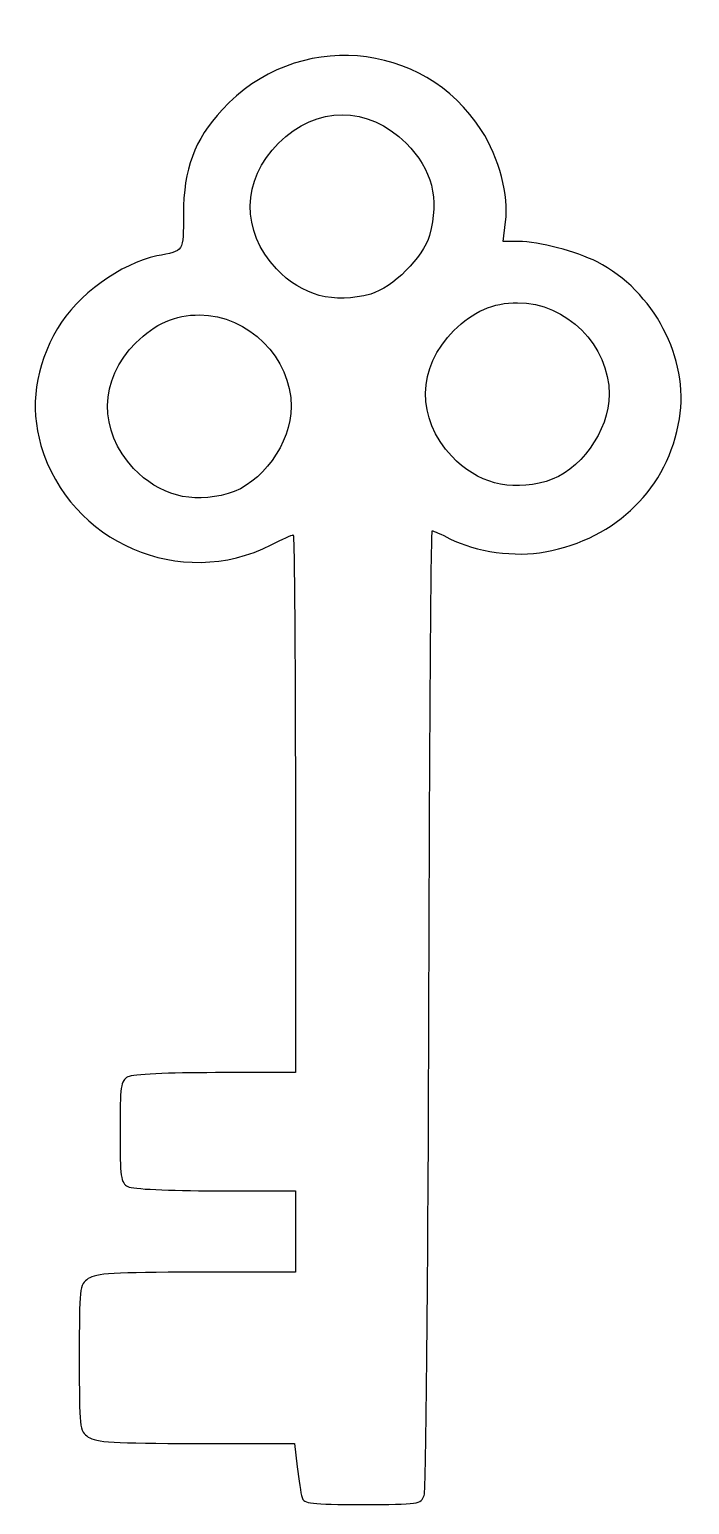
# Model space of a CAD drawing. Header units: centimetres. Extents: x -4.4 to 4.4, y -9.7 to 10.1.
import ezdxf

# ---------------------------------------------------------------- set-up
doc = ezdxf.new("R2010")
doc.units = ezdxf.units.CM
doc.header["$MEASUREMENT"] = 0
doc.layers.add('Camada 1', color=7, linetype='Continuous')

msp = doc.modelspace()

# ---------------------------------------------------------------- linework, layer by layer
at = {"layer": 'Camada 1'}
for points, knots in [([(-0.75224, -9.61018), (-0.76748, -9.55763), (-0.79653, -9.37343), (-0.81677, -9.20084), (-0.81677, -9.20084), (-0.81677, -9.20084), (-0.8536, -8.88704), (-0.8536, -8.88704), (-0.8536, -8.88704), (-0.8536, -8.88704), (-2.17228, -8.88705), (-2.17228, -8.88705), (-2.17228, -8.88705), (-3.27744, -8.88705), (-3.51062, -8.87329), (-3.61225, -8.80209), (-3.61225, -8.80209), (-3.72994, -8.7197), (-3.73356, -8.68782), (-3.73356, -7.74095), (-3.73356, -7.74095), (-3.73356, -6.79408), (-3.72994, -6.76223), (-3.61225, -6.67984), (-3.61225, -6.67984), (-3.51057, -6.60864), (-3.27686, -6.59488), (-2.16598, -6.59488), (-2.16598, -6.59488), (-2.16598, -6.59488), (-0.84103, -6.59489), (-0.84103, -6.59489), (-0.84103, -6.59489), (-0.84103, -6.59489), (-0.84103, -6.04913), (-0.84103, -6.04913), (-0.84103, -6.04913), (-0.84103, -6.04913), (-0.84103, -5.50337), (-0.84103, -5.50337), (-0.84103, -5.50337), (-0.84103, -5.50337), (-1.90889, -5.50337), (-1.90889, -5.50337), (-1.90889, -5.50337), (-2.54056, -5.50337), (-3.0198, -5.48027), (-3.08226, -5.44685), (-3.08226, -5.44685), (-3.17788, -5.39563), (-3.1878, -5.32683), (-3.1878, -4.712), (-3.1878, -4.712), (-3.1878, -4.09719), (-3.17788, -4.02837), (-3.08226, -3.97717), (-3.08226, -3.97717), (-3.01979, -3.94375), (-2.54055, -3.92065), (-1.90889, -3.92065), (-1.90889, -3.92065), (-1.90889, -3.92065), (-0.84103, -3.92066), (-0.84103, -3.92066), (-0.84103, -3.92066), (-0.84103, -3.92066), (-0.84103, -0.31862), (-0.84103, -0.31862), (-0.84103, -0.31862), (-0.84103, 1.66245), (-0.85415, 3.28339), (-0.87013, 3.28339), (-0.87013, 3.28339), (-0.88611, 3.28339), (-1.01803, 3.2232), (-1.16326, 3.14962), (-1.16326, 3.14962), (-2.3764, 2.53486), (-3.85934, 3.17499), (-4.24605, 4.48032), (-4.24605, 4.48032), (-4.39938, 4.99782), (-4.32318, 5.53921), (-4.02533, 6.0484), (-4.02533, 6.0484), (-3.7685, 6.4875), (-3.16998, 6.92481), (-2.69659, 7.01916), (-2.69659, 7.01916), (-2.32239, 7.09377), (-2.34162, 7.06356), (-2.3394, 7.58066), (-2.3394, 7.58066), (-2.33683, 8.18626), (-2.19486, 8.5697), (-1.82243, 8.97724), (-1.82243, 8.97724), (-0.83899, 10.0532), (0.87402, 9.91723), (1.65219, 8.70144), (1.65219, 8.70144), (1.88574, 8.33661), (2.01983, 7.82511), (1.97347, 7.47573), (1.97347, 7.47573), (1.97347, 7.47573), (1.93862, 7.21281), (1.93862, 7.21281), (1.93862, 7.21281), (1.93862, 7.21281), (2.14733, 7.21282), (2.14733, 7.21282), (2.14733, 7.21282), (2.41392, 7.21282), (2.92095, 7.08108), (3.19775, 6.93988), (3.19775, 6.93988), (3.95613, 6.55301), (4.43417, 5.64228), (4.30093, 4.83835), (4.30093, 4.83835), (4.14723, 3.91048), (3.46477, 3.23376), (2.50229, 3.05477), (2.50229, 3.05477), (2.10618, 2.98111), (1.57358, 3.05498), (1.22747, 3.23156), (1.22747, 3.23156), (1.11272, 3.29006), (1.00636, 3.33795), (0.99096, 3.33795), (0.99096, 3.33795), (0.97561, 3.33795), (0.95535, 0.45838), (0.94598, -3.06108), (0.94598, -3.06108), (0.93661, -6.58054), (0.90851, -9.51535), (0.88351, -9.5829), (0.88351, -9.5829), (0.83932, -9.70239), (0.81721, -9.70569), (0.05682, -9.70569), (0.05682, -9.70569), (-0.64037, -9.70567), (-0.7275, -9.69541), (-0.75224, -9.61018)], [0, 0, 0, 0, 0.02631579, 0.02631579, 0.02631579, 0.02631579, 0.05263158, 0.05263158, 0.05263158, 0.05263158, 0.07894737, 0.07894737, 0.07894737, 0.07894737, 0.10526316, 0.10526316, 0.10526316, 0.10526316, 0.13157895, 0.13157895, 0.13157895, 0.13157895, 0.15789474, 0.15789474, 0.15789474, 0.15789474, 0.18421053, 0.18421053, 0.18421053, 0.18421053, 0.21052632, 0.21052632, 0.21052632, 0.21052632, 0.23684211, 0.23684211, 0.23684211, 0.23684211, 0.26315789, 0.26315789, 0.26315789, 0.26315789, 0.28947368, 0.28947368, 0.28947368, 0.28947368, 0.31578947, 0.31578947, 0.31578947, 0.31578947, 0.34210526, 0.34210526, 0.34210526, 0.34210526, 0.36842105, 0.36842105, 0.36842105, 0.36842105, 0.39473684, 0.39473684, 0.39473684, 0.39473684, 0.42105263, 0.42105263, 0.42105263, 0.42105263, 0.44736842, 0.44736842, 0.44736842, 0.44736842, 0.47368421, 0.47368421, 0.47368421, 0.47368421, 0.5, 0.5, 0.5, 0.5, 0.52631579, 0.52631579, 0.52631579, 0.52631579, 0.55263158, 0.55263158, 0.55263158, 0.55263158, 0.57894737, 0.57894737, 0.57894737, 0.57894737, 0.60526316, 0.60526316, 0.60526316, 0.60526316, 0.63157895, 0.63157895, 0.63157895, 0.63157895, 0.65789474, 0.65789474, 0.65789474, 0.65789474, 0.68421053, 0.68421053, 0.68421053, 0.68421053, 0.71052632, 0.71052632, 0.71052632, 0.71052632, 0.73684211, 0.73684211, 0.73684211, 0.73684211, 0.76315789, 0.76315789, 0.76315789, 0.76315789, 0.78947368, 0.78947368, 0.78947368, 0.78947368, 0.81578947, 0.81578947, 0.81578947, 0.81578947, 0.84210526, 0.84210526, 0.84210526, 0.84210526, 0.86842105, 0.86842105, 0.86842105, 0.86842105, 0.89473684, 0.89473684, 0.89473684, 0.89473684, 0.92105263, 0.92105263, 0.92105263, 0.92105263, 0.94736842, 0.94736842, 0.94736842, 0.94736842, 1, 1, 1, 1]), ([(0.16865, 6.50982), (0.45826, 6.59002), (0.87334, 7.00501), (0.95351, 7.29471), (0.95351, 7.29471), (1.09025, 7.78855), (0.99119, 8.179), (0.64001, 8.53016), (0.64001, 8.53016), (0.13444, 9.03578), (-0.5612, 9.03578), (-1.06676, 8.53016), (-1.06676, 8.53016), (-1.55907, 8.0379), (-1.57074, 7.3489), (-1.09539, 6.8476), (-1.09539, 6.8476), (-0.75314, 6.48662), (-0.32671, 6.37269), (0.16865, 6.50982)], [0, 0, 0, 0, 0.16666667, 0.16666667, 0.16666667, 0.16666667, 0.33333333, 0.33333333, 0.33333333, 0.33333333, 0.5, 0.5, 0.5, 0.5, 0.66666667, 0.66666667, 0.66666667, 0.66666667, 1, 1, 1, 1]), ([(2.51539, 3.99932), (2.95976, 4.12232), (3.36065, 4.67578), (3.36065, 5.16624), (3.36065, 5.16624), (3.36065, 5.81796), (2.78505, 6.39359), (2.13333, 6.39359), (2.13333, 6.39359), (1.80543, 6.39359), (1.53566, 6.2754), (1.27994, 6.01965), (1.27994, 6.01965), (0.78763, 5.52739), (0.77596, 4.83842), (1.25131, 4.33709), (1.25131, 4.33709), (1.59361, 3.97614), (2.02007, 3.86222), (2.51539, 3.99932)], [0, 0, 0, 0, 0.16666667, 0.16666667, 0.16666667, 0.16666667, 0.33333333, 0.33333333, 0.33333333, 0.33333333, 0.5, 0.5, 0.5, 0.5, 0.66666667, 0.66666667, 0.66666667, 0.66666667, 1, 1, 1, 1]), ([(-1.74151, 3.8356), (-1.29712, 3.9586), (-0.89622, 4.51206), (-0.89622, 5.00252), (-0.89622, 5.00252), (-0.89622, 5.65422), (-1.47182, 6.22987), (-2.12354, 6.22987), (-2.12354, 6.22987), (-2.45144, 6.22987), (-2.72121, 6.11168), (-2.97693, 5.85593), (-2.97693, 5.85593), (-3.46924, 5.36367), (-3.48091, 4.6747), (-3.00556, 4.17337), (-3.00556, 4.17337), (-2.6633, 3.81242), (-2.23687, 3.69846), (-1.74151, 3.8356)], [0, 0, 0, 0, 0.16666667, 0.16666667, 0.16666667, 0.16666667, 0.33333333, 0.33333333, 0.33333333, 0.33333333, 0.5, 0.5, 0.5, 0.5, 0.66666667, 0.66666667, 0.66666667, 0.66666667, 1, 1, 1, 1])]:
    msp.add_open_spline(points, degree=3, knots=knots, dxfattribs=at)

doc.saveas('drawing.dxf')
